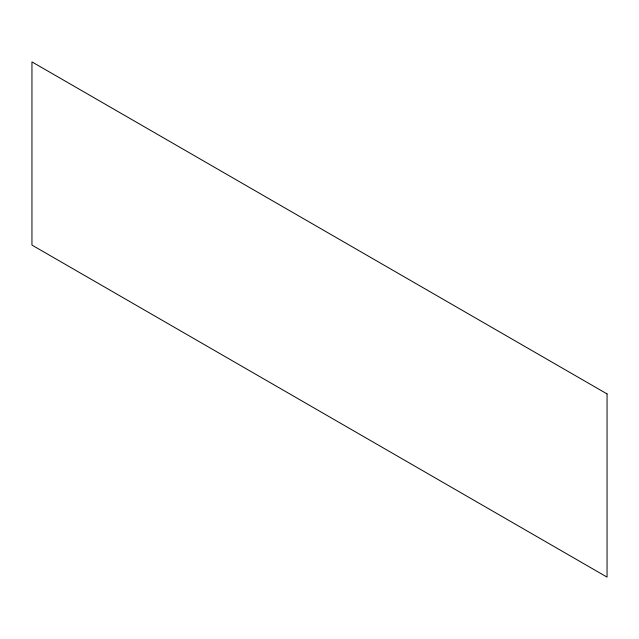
<?xml version="1.0" encoding="UTF-8"?>
<svg xmlns="http://www.w3.org/2000/svg" width="639" height="639" viewBox="0 0 639 639"><rect width="100%" height="100%" fill="white"/><g stroke="black" fill="none" stroke-linecap="round" stroke-linejoin="round"><path stroke-width="0.96" d="M607.05 393.92L31.95 61.887L31.95 245.08L607.05 577.113L607.05 393.92"/></g></svg>
